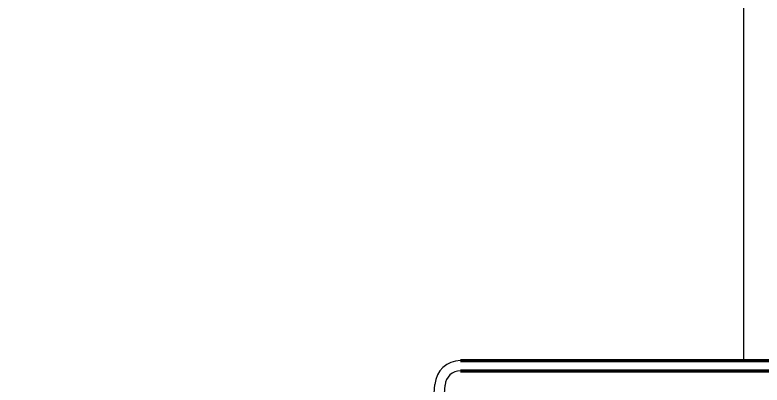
# Model space of a CAD drawing. Extents: x 39751 to 116307, y -36149 to -14965.
# Drawn here: x 44921.1 to 45212.9, y -34042 to -33897.3 of the extents above; entities that cross this region are included whole.
import ezdxf

# ---------------------------------------------------------------- set-up
doc = ezdxf.new("R2010")
doc.units = 0
doc.header["$LTSCALE"] = 1500
doc.layers.add('AM_0', color=7, linetype='Continuous', lineweight=30)
doc.layers.add('CAXA0', color=7, linetype='Continuous', lineweight=70)
doc.layers.add('confine0', color=7, linetype='Continuous')
doc.layers.add('confinea', color=3, linetype='Continuous')
doc.styles.get("Standard").update_dxf_attribs({"font": 'gbenor.shx', "width": 0.9, "bigfont": 'gbcbig.shx'})
doc.dimstyles.get("Standard").update_dxf_attribs({"dimtxt": 3.5, "dimasz": 3, "dimexe": 1, "dimexo": 0, "dimgap": 1, "dimtad": 1, "dimdec": 0, "dimdsep": 46, "dimtxsty": 'Standard', "dimblk": 'CLOSED', "dimcen": 0, "dimadec": 0, "dimazin": 2, "dimtfac": 1, "dimtdec": 0, "dimtofl": 0, "dimtmove": 2, "dimatfit": 3, "dimldrblk": 'NONE', "dimfxl": 0.18, "dimtolj": 1, "dimtzin": 0, "dimarcsym": 0})

msp = doc.modelspace()

# ---------------------------------------------------------------- linework, layer by layer
for p, q in [((45078.69, -34133.19), (45085.16, -34041.69)), ((45082.68, -34133.47), (45089.15, -34041.97))]:
    msp.add_line(p, q)
at = {"layer": 'AM_0'}
for radius in [10, 6]:
    msp.add_arc((45095.13, -34042.4), radius, 90, 175.9553, dxfattribs=at)
at = {"layer": 'CAXA0'}
for p, q in [((45095.13, -34032.4), (45945.66, -34032.4)), ((45095.13, -34036.4), (45945.66, -34036.4))]:
    msp.add_line(p, q, dxfattribs=at)
at = {"layer": 'confine0'}
msp.add_line((45205.66, -33211.02), (45205.66, -34032.4), dxfattribs=at)

# ---------------------------------------------------------------- leaders
at = {"layer": 'confinea', "annotation_type": 0, "has_hookline": 1, "hookline_direction": 0}
for points, text_width in [([(45607.94, -33655.63), (44625.94, -35238.56), (45505.34, -35238.56)], 3662.87), ([(44975.89, -33701.69), (43802.02, -35939.5), (44732.85, -35934.81)], 4073.82)]:
    msp.add_leader(points, dimstyle='Standard', override={"dimscale": 50, "dimgap": 1, "dimtad": 0, "dimldrblk": 'DotBlank', "dimarcsym": 1}, dxfattribs=dict(at, text_width=text_width))

doc.saveas('drawing.dxf')
